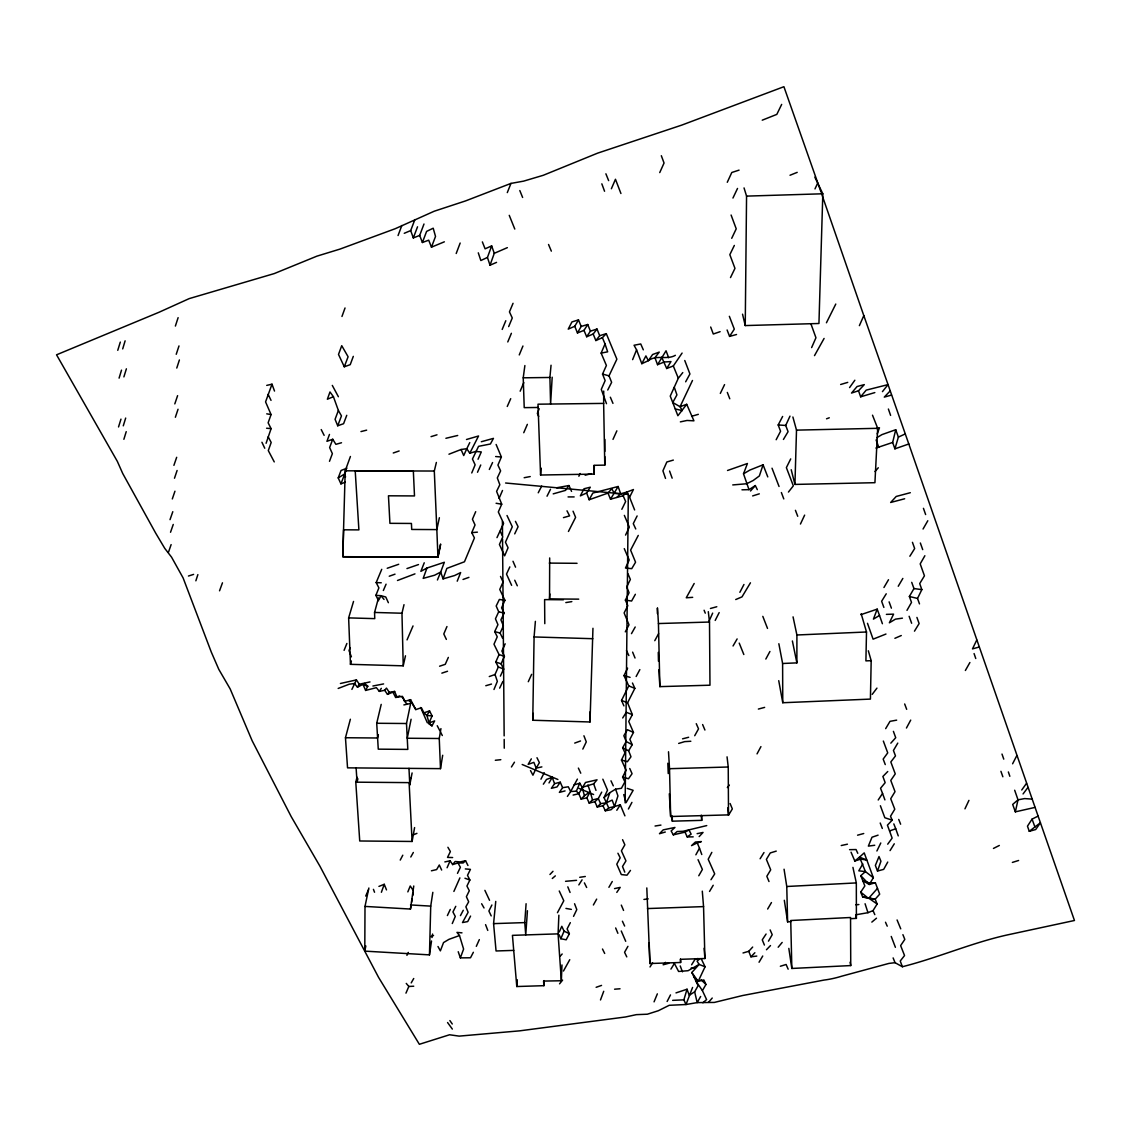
<?xml version="1.0" encoding="UTF-8"?>
<svg xmlns="http://www.w3.org/2000/svg" width="1131" height="1131" viewBox="0 0 1131 1131"><rect width="100%" height="100%" fill="white"/><g stroke="black" fill="none" stroke-linecap="round" stroke-linejoin="round"><path stroke-width="1.5" d="M778.849 643.737L782.61 663.487L796.888 662.879L796.903 634.986L793.057 616.862M431.533 940.992L429.469 954.875L364.79 951.129L365.002 906.412L368.876 888.005M603.728 391.086L603.643 403.399L538.003 404.191L540.576 475.02L594.157 474.101L593.973 465.308L604.774 465.124L604.816 456.556M604.845 451.425L604.901 439.45M814.829 177.171L822.817 193.783L818.943 323.494L745.244 325.572L746.559 196.115L744.042 187.916M592.955 628.285L590.014 721.974L532.758 720.249L534.086 636.951L535.387 621.357M625.146 802.854L628.313 494.431L505.599 483.008M365.002 906.412L410.454 909.055L413.762 885.997M594.157 474.101L594.326 465.548M590.014 721.974L590.212 711.625M868.325 650.763L871.181 660.66L870.418 699.099L782.765 702.733L778.736 680.664M861.186 613.765L866.502 631.989L865.908 660.886L871.181 660.66M429.469 954.875L430.727 906.115L432.834 892.331M350.426 456.486L345.209 470.807L342.792 556.749L437.951 557.23L440.694 544.223M872.51 415.19L877.698 428.31L874.927 482.697L794.937 484.421L796.507 430.133L792.888 417M558.87 915.219L558.078 933.867L512.442 935.351L516.782 986.529L543.912 985.681L543.559 981.072L561.358 980.761L561.966 964.955M543.912 985.681L544.181 980.605M527.428 910.738L525.745 934.927L524.756 922.599L526.099 903.726M578.719 599.147L549.539 598.921L549.878 593.959M549.539 598.921L549.68 557.951M516.782 986.529L517.291 979.743M532.758 720.249L533.295 713.364M540.576 475.02L541.212 468.177M552.182 377.203L550.599 404.036L549.906 377.471L551.051 365.228M513.714 950.393L496.057 950.973L493.583 923.631L495.746 901.421M538.13 407.471L524.219 407.641L523.229 377.811L524.883 365.553M432.042 937.528L432.565 934.05M350.37 719.245L345.464 737.737L347.542 767.85L440.496 768.642L442.688 755.268M410.454 909.055L411.02 905.705M411.599 902.354L412.165 899.004M412.744 895.639L413.31 892.288M440.496 768.642L439.252 738.501L440.934 728.618M357 777.195L355.784 782.171L359.729 840.983L412.108 841.464L414.596 827.567M355.784 782.171L409.111 782.624L409.804 784.872L412.094 772.94M410.539 778.057L409.224 784.872L412.108 841.464M411.104 719.259L407.245 738.246L439.252 738.501M364.79 951.129L365.836 945.94M381.204 704.387L376.722 723.275L378.263 749.16L407.81 749.401L406.496 723.515L410.383 704.74M439.379 517.729L436.835 529.591L437.951 557.23L342.877 556.678L343.584 529.803L358.895 529.888L355.219 470.991L413.352 471.259L414.497 495.929L388.456 495.802L389.926 523.328L411.43 523.455L411.712 529.464L436.835 529.591L434.304 471.033L436.368 462.452M820.993 192.044L783.91 86.705L681.739 125.117L597.606 153.152L543.276 175.291L523.582 181.144L510.972 183.406L465.463 200.95L434.233 211.214L395.214 228.716L339.964 249.103L316.934 256.143L274.225 273.589L189.202 298.612L159.004 312.269L56.55 354.809L117.341 461.377L122.713 473.479L155.64 533.054L164.773 548.394L171.559 557.159L183.123 577.955L211.285 652.064L218.806 669.368L230.173 688.92L252.142 740.734L291.134 816.483L320.002 866.332L378.56 977.354L419.361 1044.295L449.558 1034.766L459.158 1036.123L519.61 1030.85L625.471 1016.981L636.357 1014.648L647.356 1014.21L658.327 1010.732L669.213 1005.303L685.994 1004.526L697.191 1002.603L714.311 1002.434L742.586 995.534L823.962 980.082A67.012 40.617 -21.5 0 0 841.662 976.209L888.895 963.428L895.045 962.679L902.368 966.736C939.069 957.49 974.003 941.798 1010.973 934.149L1074.45 920.493L1035.077 807.393L1015.355 811.846L1018.013 799.829L1014.677 790.23M353.536 601.438L348.631 617.894L350.454 664.335L403.23 665.834L405.478 655.796M440.482 544.35L437.951 557.215M378.362 734.74L377.598 737.992L345.464 737.737M403.23 665.834L401.972 613.228L404.007 604.675M1035.077 807.393L908.801 443.988L894.904 448.837L892.656 442.447L895.724 429.723L881.911 434.629L876.836 437.697M357.891 778.778L357.057 782.185L356.109 767.921M348.631 617.894L374.757 618.629L374.559 612.451L378.503 597.875M350.454 664.335L351.402 660.985M692.568 987.448L685.994 1004.526L683.873 999.846L687.04 989.229L675.999 992.891M894.904 448.837L898.382 437.103L895.724 429.723M122.699 348.899L125.117 340.827M119.08 378.136L121.512 370.134M123.887 376.892L126.389 368.819M123.873 439.309L126.22 431.66M117.765 350.327L120.31 342.085M123.279 425.836L125.682 418.06M118.529 426.953L120.975 419.12M266.096 443.281L271.087 428.649L268.132 422.81L271.058 414.568L265.573 401.887L272.006 384.187L266.732 385.388M176.775 368.056L179.405 359.941M195.861 580.811L197.868 574.619M624.92 815.861L620.297 804.82L614.501 806.53L612.168 800.084L606.386 802.784L602.964 805.724L605.283 810.786L611.023 809.739L614.501 806.53L617.936 795.913L615.617 789.141L621.414 788.307L624.906 781.874L622.601 777.025L626.107 770.197L621.456 760.046L624.976 752.878L622.644 747.718L626.206 741.512L623.845 735.701L627.436 729.721L633.473 732.421L629.868 739.335L632.215 744.693L628.624 750.8L630.985 756.766L627.38 761.714L621.456 760.046M175.376 326.067L178.118 317.655M176.224 354.286L178.995 345.93M175.362 417.268L178.034 409.252M757.303 489.652L755.324 485.567L749.005 489.652L743.519 473.804L749.895 470.058L763.072 464.799L759.353 475.953L753.147 480.519L746.644 483.757L732.747 484.93M174.81 403.894L177.595 395.652M174.485 478.229L177.1 470.482M172.308 498.941L174.952 491.207M615.617 789.141L609.835 792.69L606.386 802.784L608.718 807.902L605.283 810.786M173.905 465.364L176.676 457.306M168.491 552.211L171.12 544.605M170.527 532.263L173.255 524.445M170.018 519.652L172.803 511.693M877.5 871.026L880.936 861.257L879.013 856.549L875.366 865.427L877.5 871.026L883.679 869.371L887.736 862.062M381.387 892.274L384.243 884.301L378.927 886.407M496.551 262.378L490.006 265.219L494.275 253.316L491.66 245.894L485.1 248.834L482.357 241.893M457.221 581.178L460.642 572.569L454.62 575.523L443.069 578.874L446.844 568.398L464.459 561.782L474.426 537.946L471.754 532.644L475.048 524.954L472.433 519.242L475.699 511.679M341.958 316.482L345.04 307.971M490.006 265.219L487.447 257.444L491.66 245.894M426.953 568.045L423.192 578.379L434.629 575.212L440.694 572.046L444.327 562.277L426.953 568.045L420.873 571.339L424.238 562.786M877.232 433.88L879.466 427.787L876.652 428.621M219.541 590.806L222.468 582.818M329.474 434.431L326.944 441.316L332.74 439.266L335.893 444.327L341.505 442.758M473.366 952.288L470.496 957.787L460.359 957.872L463.597 949.093L459.497 935.549L456.981 932.396L461.971 932.849M353.31 356.364L350.228 364.663L344.291 366.783L338.508 354.427L341.732 345.69L348.094 356.746L344.291 366.783M600.49 999.96L603.728 991.279M333.419 396.684L327.368 399.229L329.983 391.976L333.419 396.684L338.381 410.482L335.073 419.318L337.717 425.779L343.584 423.701L346.75 415.303M332.74 439.266L329.63 447.551L332.373 453.658L329.489 461.307M398.055 235.545L401.83 225.521M345.323 482.188L340.94 483.87L346.369 469.619M431.462 247.166L435.52 236.436L433.201 228.208L426.599 231.403L422.4 242.501L428.706 240.182L431.462 247.166L444.356 241.822M456.203 253.5L460.161 243.038M877.189 609.142L873.429 619.124L879.494 615.434L877.189 609.142L860.903 614.656M337.717 425.779L341.463 415.897L338.381 410.482M423.998 224.009L419.672 235.418L413.324 237.92L417.537 226.794M743.519 473.804L747.421 463.512L727.53 470.482M413.324 237.92L410.694 230.583L414.865 219.612M340.94 483.87L338.226 477.904L341.053 470.482L346.934 468.192M350.101 647.809L349.012 650.594L351.416 656.828M507.296 192.609L510.972 183.406M378.56 600.731L375.888 595.344L378.899 587.88L376.171 582.592L381.741 569.317M539.204 408.743L537.338 413.395L538.681 416.406M632.625 359.63L636.569 349.861L634.053 345.252L640.74 343.965L643.313 349.832M344.093 650.339L346.892 643.454M437.428 579.963L440.694 572.046L443.069 578.874M407.839 891.878L410.242 885.997L412.801 889.843M654.057 1001.854L657.351 993.852M502.192 329.432L505.797 320.737M519.256 354.922L522.946 346.015M493.978 689.5L497.343 681.371L495.025 674.514L498.319 666.951L495.774 662.017L499.054 654.58L493.978 644.218L497.258 636.795L494.699 631.593L497.937 624.665L495.449 618.813L498.7 611.772L496.184 606.004L499.379 599.444L504.921 600.321L501.57 607.842L504.157 613.115L500.92 619.845L503.394 625.839L500.1 633.077L502.659 638.336M471.754 472.956L475.133 464.813L472.447 459.045L478.554 446.335L490.402 444.002L493.441 438.376L481.311 441.74M508.667 326.605L512.272 317.981L509.445 311.887L513.05 303.306M507.777 341.944L511.382 333.306M413.027 625.938L407.047 639.877M453.884 891.44L459.893 877.882M520.161 391.199L523.794 382.631M606.485 403.682L601.282 389.361L605.142 380.596L602.526 374.078L606.4 365.483L601.141 353.112L605.028 343.951L602.399 337.66L606.287 333.645L616.876 359.177L609.015 375.845L611.631 382.32L607.743 390.011M570.321 922.656L567.112 928.89L569.374 933.697L566.179 939.79L560.835 938.73L564.058 931.138L561.81 926.303L559.237 931.986M496.113 444.469L501.386 456.995L497.923 465.095L500.623 470.878L497.315 477.932L499.831 484.732L496.594 491.377L501.726 504.186L498.319 511.975L503.592 523.328L496.976 537.635M446.957 626.546L443.79 633.968L446.363 639.397M452.273 923.532L455.284 916.463L452.923 911.954L455.765 906.327M576.358 791.177L579.779 783.189L582.154 787.36L584.43 795.673L581.136 799.108L578.789 793.722L576.358 791.177L570.674 791.53L567.409 796.408M523.752 432.721L527.357 424.351M405.958 993.145L408.828 986.458L406.255 983.405M383.352 590.509L386.081 584.176M611.376 188.75L615.462 179.278L620.933 193.514M365.723 896.063L368.508 889.63M499.068 498.418L502.503 490.472M351.897 689.401L356.421 679.901L359.29 684.227L369.993 681.936M423.941 712.855L429.54 710.904L432.099 715.895L429.045 722.907L431.971 725.876L434.643 720.914L429.045 722.907L426.938 715.527L423.941 712.855L421.382 707.723L415.798 709.589L411.938 703.157L408.842 700.683L410.595 699.651L415.798 709.589M447.084 867.76L450.124 860.79L452.64 864.579L457.984 862.953L463.116 862.967L465.562 860.733L467.951 865.498M811.62 347.599L815.946 337.759L811.012 324.088M500.369 676.126L503.62 669.071L501.104 663.812L504.426 656.291L501.881 651.046L505.175 643.822M478.045 459.257L481.297 451.933L475.727 451.439L469.761 453.248L466.806 448.696L469.775 442.603M507.254 406.467L510.717 398.678M859.376 325.643L863.815 315.62L821.474 193.429M477.508 472.263L480.746 464.997M448.343 657.408L445.261 664.321L439.591 666.216M680.367 421.877L687.012 420.463L693.939 420.831L686.701 404.304L677.879 415.741L670.245 396.104L678.317 378.235L682.771 372.58M578.874 476.264L580.118 473.493M708.812 621.739L712.657 613.115M659.741 172.591L664.053 163.02L661.324 155.71M476.307 946.35L479.332 939.607M613.002 439.379L616.862 430.84M528.29 681.71L531.641 674.33M783.43 439.45L788.067 431.674L785.706 425.454L789.989 416.137M727.275 182.289L731.799 172.492L739.066 170.131M509.827 566.914L506.504 574.096L511.636 585.349M692.483 380.468L680.056 406.708L682.318 410.624L675.306 408.941M814.984 188.919L817.671 183.137M601.72 792.124L598.285 798.543L594.906 801.709L597.225 807.011L600.618 803.646L606.386 802.784L604.053 797.595L607.517 790.145L602.837 779.188M489.327 469.464L492.565 462.537M627.606 668.138L623.987 675.589L628.737 685.895L621.541 700.442L623.916 705.885M379.154 599.458L380.935 595.684L385.756 596.984L388.371 602.696M800.451 524.035L804.636 515.128M514.718 533.874L518.097 526.707L515.439 521.349M406.92 955.356L408.305 952.429M625.556 535.09L629.331 527.103L624.354 515.383M447.395 915.559L450.294 909.409M964.955 808.835L968.942 800.38M731.715 238.302L736.224 228.83L731.093 215.031M732.945 198.052L737.525 188.439M582.833 749.09L586.282 741.879L583.921 735.772M573.544 916.364L576.796 909.593L574.562 903.74M499.662 688.115L502.871 681.456M457.49 873.372L460.402 867.321L457.984 862.953M976.746 640.089L972.49 648.897L979.234 647.017M720.32 393.418L724.561 384.611M876.893 850.993L880.78 842.991M730.499 277.576L734.966 268.372L729.834 254.673L734.344 245.427M781.677 104.391L776.813 114.387L762.237 120.183M465.336 868.919L470.439 869.371L467.499 875.352L469.888 880.017L466.933 886.054L469.308 890.733L466.382 896.713L468.686 901.789L465.873 906.793L468.121 912.293L462.508 922.557L467.711 921.581L470.567 916.082M621.838 509.303L625.641 501.528L623.139 495.731L627.055 491.999L633.431 489.539L629.571 497.23L634.618 509.954M919.489 603.897L917.524 598.44L921.85 589.619L919.701 583.596L924.451 575.82L920.196 563.874L924.875 555.731M835.781 304.055L826.436 322.773M790.71 458.903L786.37 467.626L793.34 485.821L788.448 492.056M491.886 905.012L488.889 911.02L491.207 915.898M633.473 732.421L628.737 721.465L632.356 714.636L627.592 702.775L634.844 688.355L632.469 683.025M625.302 631.861L628.992 624.821L624.128 612.931L627.818 605.693L625.386 600.109L629.09 592.686L626.659 587.017L630.377 579.482L627.931 573.657M547.022 496.212L550.514 489.256M637.121 515.948L633.275 523.625L635.749 528.969M540.957 779.202L544.223 772.713M715.202 620.438L719.175 612.592M577.39 779.103L570.674 791.53L568.299 786.794L562.616 787.671L559.378 792.379L565.062 790.922M557.456 912.689L563.789 900.757L559.251 891.002M667.12 1001.5L670.499 994.912M538.243 492.791L541.678 486.09M638.266 535.415L630.603 550.118L635.565 562.22L631.748 568.653L625.471 568.059L629.204 559.986L624.27 548.634M1012.598 763.793L1016.84 755.565M367.787 686.22L363.15 684.707L365.61 690.433L367.787 686.22L364.521 683.492L357.481 687.196L354.455 683.506L349.281 684.184L338.169 688.454M776.163 439.719L780.574 431.25L778.185 424.959L782.624 416.462M739.872 592.305L743.958 584.487M636.569 349.861L641.814 363.687L645.9 355.926L648.374 360.676C656.447 354.356 666.937 360.28 675.363 355.318M400.233 860.083L402.792 855.206M569.755 959.696L563.45 971.034M460.458 915.615L463.272 910.285M705.065 966.765L698.18 981.383L693.925 976.845L691.833 972.504L699.114 964.432L705.065 966.765L701.39 959.102M582.154 787.36L593.662 783.84L597.041 779.81L585.505 782.482L578.789 793.722L573.092 795.065M628.412 809.004L631.932 802.374M711.837 852.364L708.19 859.249L714.707 873.895L710.975 879.72M636.145 676.508L639.849 669.609M568.441 531.471L575.608 517.362L573.049 511.212M757.035 753.882L760.937 746.616M906.44 728.025L910.709 720.108M765.828 659.048L769.928 651.47M654.778 640.683L658.581 633.699M695.862 854.81L699.481 848.193L697.276 842.92L691.536 845.635L695.395 842.03L701.361 841.577L697.276 842.92M586.636 492.975L580.359 495.873L584.006 488.762L590.283 487.207L586.636 492.975L589.166 499.746L592.842 493.045L618.12 486.5L620.679 493.795L616.819 497.442L610.514 499.195L607.983 493.088L611.772 488.705L614.303 493.399L620.679 493.795L627.055 491.999L629.571 497.23M685.655 381.797L689.938 373.979L684.764 360.506M469.761 453.248L478.554 435.986L466.481 439.507M618.12 486.5L610.514 499.195M814.504 355.629L824.089 338.438M694.717 735.716L698.534 728.845L696.258 723.684M635.368 594.284L631.607 601.028L625.386 600.109M593.379 904.984L596.673 899.117M429.54 710.904L426.938 715.527L432.099 715.895M410.793 857.001L413.338 852.477M631.48 633.643L635.212 626.998M687.04 989.229L689.231 995.308L694.646 991.816L698.11 985.681L693.925 976.845M627.931 946.336L624.566 952.288L626.772 956.883M700.655 996.468L697.191 1002.603L694.646 991.816M641.814 363.687L648.374 360.676L652.601 354.526L659.26 352.094L654.934 357.665L657.549 364.691L666.046 350.794L668.661 357.721M965.379 670.485L969.903 662.512M581.136 799.108L586.848 797.793L590.226 791.856L587.908 784.942M906.977 610.358L911.515 602.399L909.366 596.489L913.961 588.572L911.727 582.352M923.052 529.025L927.802 520.741M581.193 326.435L578.492 319.917L574.774 326.265L577.446 332.952L581.193 326.435L587.738 324.498L590.424 331.157L586.664 336.755L583.992 330.365L587.738 324.498M531.33 758.859L528.163 764.372L533.86 762.351L536.221 768.119L532.941 775.173L530.496 770.579M411.203 982.91L413.734 978.499M698.774 875.762L702.393 869.47L698.039 859.673M733.044 645.985L737.129 638.93M608.902 887.326L612.267 881.501M702.888 1002.773L706.606 999.592L702.408 990.615L705.942 984.493L703.835 979.941L698.18 981.383L691.833 972.504M768.472 941.162L772.219 934.687L770.14 929.922M862.812 863.914L858.797 870.828L865.427 871.591L873.358 877.741L869.244 884.484L862.755 880.582L860.776 875.691L865.427 871.591L859.532 857.114L864.211 852.887L873.358 877.741M549.002 782.935L552.239 777.379L554.558 783.656L551.363 788.321L557.032 786.936L560.255 782.185L562.616 787.671M883.947 587.512L888.499 579.722M767.652 909.027L771.455 902.552M898.24 586.254L902.849 578.422M897.774 743.109L893.433 750.475L895.498 755.918L890.818 761.955L895.257 773.887L890.776 780.432L895.017 791.658L890.719 798.74L894.777 809.216L890.507 816.257L892.189 820.173L887.439 825.149L892.133 838.113L887.708 844.178M709.533 891.454L713.209 885.276M885.672 728.633L890.012 721.338L896.657 720.15M759.042 962.241L762.746 956.006M728.491 815.295L732.337 808.905L730.103 803.533M357.481 687.196L359.29 684.227M650.028 966.963L652.587 962.764M914.47 631.169L919.121 623.563L916.916 617.413M661.734 357.311L666.696 368.508L670.966 361.567L664.137 362.019L657.549 364.691M670.937 969.097L674.401 963.442L678.6 971.458L688.086 970.709L699.114 964.432L697.092 961.138L699.594 958.975M682.092 353.07L673.313 365.977L666.696 368.508M886.237 593.803L881.629 601.268L883.877 607.404M890.055 850.611L894.282 843.797M855.672 914.823L867.958 912.689L873.033 910.611L877.133 904.008L875.182 899.187L862.684 896.996L860.705 892.133L864.847 885.955L862.755 880.582L869.781 883.141L875.352 882.745L879.678 894.154L875.182 899.187L862.684 896.996M909.861 556.24L914.668 548.549L912.448 542.329M760.103 858.768L763.99 852.548M691.606 964.8L695.155 959.145L698.011 958.523M511.438 766.974L514.464 762.195M622.7 717.973L626.305 712.304L632.356 714.636M578.832 884.909L582.069 879.833M616.805 810.277L620.297 804.82M365.61 690.433L376.383 687.648L379.323 691.394L381.303 688.341M727.106 329.998L729.58 336.402L734.302 329.149L729.354 316.312M1038.018 816.13L1032.066 819.127L1027.471 826.167L1029.281 831.313L1035.699 829.532L1040.407 822.76L1029.281 831.313M766.083 934.036L762.266 939.833L764.4 945.049M878.207 799.985L882.548 793.439L880.54 788.279L885.163 782.652L882.887 776.474L887.75 771.512M543.347 784.179L546.513 779.429L552.239 777.379M694.18 583.483L686.248 597.79L692.681 597.338M750.447 582.804L742.007 596.871L735.73 599.543M616.791 892.401L620.184 887.383L614.543 888.613M571.565 491.391L568.978 485.538L565.514 490.387L553.2 493.865M849.579 387.58L854.852 380.228M1021.745 789.989L1026.538 783.302M630.476 870.403L627.012 875.182L621.315 874.574L616.777 864.197L620.198 857.807L617.922 853.241M1023.06 793.948L1027.923 787.487M872.213 694.363L876.949 688.115M593.195 334.013L597.012 329.036L599.684 335.709L595.853 340.558L593.195 334.013L586.664 336.755M727.346 787.586L729.354 785.055M882.449 391.637L888.047 384.611L863.815 315.62M452.64 864.579L455.143 861.511L460.232 861.921L465.562 860.733M559.548 983.843L562.588 980.125M379.323 691.394L384.667 690.278L386.463 688.115L389.29 692.313L394.62 691.437L397.052 697.304L402.424 696.357L405.054 701.333L410.595 699.651M858.514 390.76L851.516 393.065L857.086 386.533L864.296 384.611L858.514 390.76L860.649 396.811L866.205 390.124L888.047 384.611L908.801 443.988M778.17 947.227L782.171 942.434M708.557 1002.335L712.233 998.037M877.5 888.372L868.537 898.424L860.705 892.133M875.012 471.542L878.292 467.753M384.667 690.278L387.495 694.363L389.29 692.313M750.503 491.01L755.324 485.567M890.832 743.152L895.724 737.709L893.405 731.361M560.156 956.218L562.178 953.998M743.025 952.981L748.764 951.298L752.681 947.057M699.156 836.601L703.044 832.444L697.12 833.66M890.21 390.888L884.286 397.108L891.468 395.101M549.949 874.489L552.988 871.294M766.465 949.743L770.494 945.558M665.523 962.34L663.162 964.785L668.732 963.273M748.764 951.298L750.927 956.812L754.872 952.74M586.848 797.793L589.18 803.095L592.517 799.928L598.285 798.543L600.618 803.646M552.296 878.49L555.321 875.875M665.282 832.034L659.472 833.717L663.19 829.885L674.938 827.454L671.135 830.946L673.313 834.834L677.116 831.539L683.067 831.285L706.734 825.588M604.053 797.595L609.835 792.69M871.831 922.104L876.483 918.202M854.81 860.988L859.532 857.114L866.714 860.027L860.861 859.122L854.81 860.988L851.049 852.194M685.004 832.147L687.21 836.912L691.14 834.113L688.977 829.97L685.004 832.147L673.313 834.834M584.43 795.673L590.226 791.856L592.517 799.928M338.226 477.904L344.701 473.917L345.535 476.999M387.495 694.363L394.62 691.437M993.456 848.434L999.323 845.479M494.275 253.316L507.352 247.647M487.447 257.444L480.845 260.526L478.286 252.821M898.382 437.103L905.04 434.021M414.964 573.869L397.49 580.486M595.853 340.558L602.399 337.66M574.774 326.265L568.229 329.121L571.947 321.911L578.492 319.917M403.88 704.924L411.938 703.157M885.969 634.039L873.09 639.171L867.491 623.308M894.89 638.308L901.28 635.537M459.497 935.549L448.965 939.338L443.536 942.575L440.369 950.86L437.98 946.506M404.262 233.297L410.694 230.583M387.212 568.271L398.706 564.284M412.829 835.06L416.929 833.349M430.897 936.595L433.541 935.521M461.052 449.502L463.71 455.539L466.806 448.696L461.052 449.502L448.95 454.21M790.018 175.248L797.199 172.364M577.446 332.952L583.992 330.365M589.166 499.746L607.983 493.088M406.948 568.568L418.498 564.567M910.314 492.706L896.219 496.452L890.663 502.475L904.659 498.771M393.037 692.398L395.624 697.431L399.809 695.876M826.535 418.795L829.277 417.791M875.931 448.06L892.656 442.447M574.718 743.081L580.528 740.975M686.701 404.304L680.056 406.708L672.775 402.509L676.932 394.875L674.288 387.283M463.017 579.468L468.913 577.361M389.248 576.216L395.016 574.166M489.271 676.55L495.025 674.514M860.649 396.811L874.828 392.584M596.136 987.306L601.551 985.412M393.263 452.994L399.144 450.972M889.602 830.903L895.738 828.797L898.254 835.88M720.122 331.68L713.293 334.013L710.692 327.029M878.094 835.145L872.001 837.223L868.354 846.115L874.73 845.267M441.853 673.143L447.537 671.249M590.424 331.157L597.012 329.036M188.439 576.032L193.613 574.392M752.652 495.915L759.297 493.837M599.684 335.709L606.287 333.645M1012.372 862.416L1018.607 860.479M776.248 851.106L770.268 852.944L766.38 859.376L770.706 869.838L766.832 876.285L768.995 881.53M780.362 966.256L786.116 964.489L788.151 969.182M431.052 436.637L437.004 434.813M457.702 435.477L445.897 438.291M678.671 743.435L684.679 741.625L690.829 741.257M840.644 384.498L847.741 382.377M574.039 784.9L579.779 783.189M691.649 416.293L698.336 414.328M673.341 460.091L666.838 461.985L662.922 470.835L665.523 478.413M485.793 685.725L491.504 684.071M563.45 517.63L569.586 515.877L566.999 510.83M356.421 679.901L340.417 683.492M875.352 882.745L869.244 884.484L860.776 875.691M710.438 608.478L716.8 606.739M729.58 336.402L736.535 334.507M857.567 835.187L863.731 833.519M616.819 497.442L623.139 495.731M758.364 709.066L764.641 707.384M554.558 783.656L560.255 782.185M682.573 738.826L688.638 737.271M360.973 431.575L366.642 430.148M585.137 475.218L591.428 473.635M383.607 683.916L372.905 686.008M589.18 803.095L594.906 801.709M608.718 807.902L614.501 806.53M431.42 870.799L436.651 869.569L439.295 865.003L441.655 870.036M597.225 807.011L602.964 805.724M541.876 766.889L536.221 768.119L539.402 762.662L536.985 757.713M841.238 845.536L847.43 844.193M444.851 861.907L450.124 860.79M601.141 353.112L607.658 351.826L605.028 343.951M568.978 485.538L556.664 487.772M524.162 477.72L530.227 476.561M565.557 881.303L576.541 880.328M565.839 602.583L571.819 601.621M655.061 826.026L660.942 825.093M579.722 877.303L585.293 876.483M902.425 618.162L895.455 619.152L889.362 622.785L893.589 614.147L886.393 614.373M643.935 899.442L648.204 898.848M750.927 956.812L756.78 956.077M672.662 1000.355L683.873 999.846M495.321 760.272L500.821 759.693M395.624 697.431L397.052 697.304M471.754 532.644L477.409 532.15M691.154 968.023L695.409 967.698M614.585 989.201L620.028 988.777M855.757 904.758L858.881 904.546M784.066 869.216L786.766 886.492L856.323 882.915L856.393 918.386L850.554 918.683L850.738 965.577L791.841 968.461L788.83 948.4M784.32 900.29L787.614 921.85L790.767 921.694L790.739 920.507L850.54 917.495L850.554 918.683M408.828 986.458L413.72 986.218M796.903 634.986L866.502 631.989M647.498 908.561L703.553 906.61L704.91 958.508L680.537 959.314L680.636 962.495L649.901 963.527L646.805 887.934M493.583 923.631L524.756 922.599M746.559 196.115L822.817 193.783M657.563 608.04L658.44 623.549L709.505 622.036L709.971 685.202L659.854 686.63L658.921 669.693M668.506 751.762L669.524 768.698L728.237 767.002L728.505 814.885L670.641 816.511L669.312 793.778M672.026 815.96L672.337 821.177L701.729 820.357L701.658 815.635M796.507 430.133L877.698 428.31M741.964 489.808L749.005 489.652M849.565 849.664L856.054 849.551L857.779 853.311M523.229 377.811L549.906 377.471M687.21 836.912L693.176 836.869M568.059 496.919L574.152 496.919M345.209 470.807L434.304 471.033M549.298 563.097L577.05 563.309M563.379 599.769L544.605 599.614L544.789 623.662M376.722 723.275L406.496 723.515M374.559 612.451L401.972 613.228M452.626 857.552L447.523 857.411L450.392 851.572L447.904 847.289M534.086 636.951L592.771 638.704M376.171 582.592L381.26 582.79M410.525 904.941L430.727 906.115M778.185 424.959L785.706 425.454M375.888 595.344L380.935 595.684L384.045 599.444M1032.038 799.108L1024.658 798.585L1018.013 799.829L1012.683 804.438L1015.355 811.846M495.661 456.542L501.386 456.995M266.605 428.225L271.087 428.649M913.961 588.572L921.85 589.619M496.099 503.267L501.726 504.186M266.746 413.833L271.058 414.568M565.952 908.419L571.353 909.381M909.366 596.489L917.524 598.44M498.7 611.772L504.157 613.115M602.526 374.078L609.015 375.845M494.699 631.593L500.1 633.077M623.987 675.589L630.08 677.356M622.601 777.025L628.497 778.764L632.073 773.689L629.741 768.5M499.054 654.58L504.426 656.291M627.238 788.392L633.148 790.315L626.093 802.642L623.732 794.598M892.189 820.173L884.838 817.741L880.385 805.739M495.774 662.017L501.104 663.812M464.954 878.236L469.888 880.017M621.541 700.442L627.592 702.775M498.319 666.951L503.62 669.071M628.737 685.895L634.844 688.355M522.183 764.499L557.894 779.499M579.001 788.378L593.605 794.513M564.058 931.138L569.374 933.697M622.644 747.718L628.624 750.8M626.206 741.512L632.215 744.693M428.493 723.557L431.971 725.876M869.456 898.678L877.133 904.008M401.844 696.611L405.054 701.333M700.98 979.644L705.942 984.493M447.565 1022.523L452.343 1029.083M403.781 700.343L406.693 703.694M449.884 1020.586L452.273 1023.993M696.017 981.213L702.408 990.615M338.381 396.727L332.302 385.402M481.636 903.754L484.026 907.967M274.253 461.9L268.287 450.576L271.186 442.49L268.188 436.792M437.23 725.72L439.775 730.612M420.661 707.511L427.334 722.78M440.411 731.842L442.32 735.532M321.232 429.568L324.13 435.35M602.484 949.022L604.689 953.447M584.388 882.887L586.664 887.482M504.921 600.321L499.761 589.449L503.097 581.956L500.51 576.428M626.475 650.594L628.864 655.542M268.118 394.323L271.03 400.374M489.539 900.304L484.888 890.351M261.925 442.263L264.739 448.229M578.379 768.09L580.754 773.194M500.185 531.188L502.8 536.857L499.421 544.492L504.638 555.83L508.073 547.757L505.458 542.187L512.286 526.763L507.013 515.51M610.98 780.814L613.299 785.847M514.746 580.231L517.305 585.801M622.403 921.214L624.637 926.049M625.712 941.303L621.258 930.997M622.573 839.697L624.863 844.8L621.4 850.823L625.952 860.875L622.502 866.487L624.779 872.128M873.033 910.611L874.814 914.64M885.502 922.232L887.227 926.176M897.081 919.97L900.743 928.848M512.993 561.273L515.552 567.182M739.222 643.115L743.83 654.524M610.358 397.221L612.96 403.371M621.315 905.111L623.563 910.427M767.511 628.412L762.817 616.367M509.247 215.328L514.789 229.056M702.62 724.547L704.924 730.032M559.152 934.743L560.835 938.73M548.549 244.48L551.334 251.139M678.317 378.235L673.313 365.977M615.66 927.957L617.879 933.301M632.625 652.135L635.028 658.016M704.09 610.245L705.277 613.158M519.808 190.545L522.621 197.458M605.891 173.792L608.634 180.621M893.122 957.915L895.045 962.679M567.804 886.86L570.066 892.444M384.243 884.301L386.505 889.899M902.906 934.658L904.814 939.394L900.629 945.615L904.546 955.539L900.234 961.011L902.368 966.736M898.735 819.438L900.629 824.202M893.815 823.891L895.738 828.797M891.242 936.44L895.399 947.326M772.021 468.206L779.047 486.486M763.072 464.799L767.779 476.914M727.318 392.429L729.778 398.776M419.672 235.418L422.4 242.501M373.442 889.362L374.545 892.246M795.432 510.321L797.723 516.273M880.215 823.015L882.307 828.443M485.567 924.649L487.772 930.403M885.262 764.584L883.17 759.085L887.736 752.85L883.339 741.059M781.38 492.536L783.783 498.912M680.226 965.945L682.445 971.826M904.673 703.977L906.68 709.335M601.833 183.83L604.562 191.252M1032.066 819.127L1034.95 827.044M876.101 439.945L878.815 447.409M889.107 601.862L891.398 608.167M882.548 793.439L884.909 799.9M272.006 384.187L274.508 391.057M699.481 848.193L701.785 854.527M909.126 616.282L911.643 623.266M669.58 471.047L672.153 478.173M920.351 542.993L922.712 549.624M1000.921 771.314L1002.858 776.771M879.494 615.434L882.406 623.718M593.662 783.84L595.98 790.385M923.447 508.328L925.639 514.563M888.386 409.026L890.606 415.388M1001.995 754.066L1003.763 759.127M458.225 951.722L460.359 957.872M1008.357 771.936L1009.842 776.29M974.074 653.577L975.756 658.511M865.074 903.74L867.958 912.689M791.219 469.733L794.937 484.421M742.544 314.192L745.244 325.572M852.93 867.392L856.323 882.915M855.7 915.078L856.393 918.386M792.379 640.966L796.888 662.879M850.074 962.227L850.738 965.577M727.049 756.837L728.237 767.002M708.303 611.673L709.505 622.036M727.728 807.887L728.505 814.885M701.277 815.154L701.729 820.357M702.294 891.157L703.553 906.61M704.104 948.287L704.91 958.508M558.078 933.867L561.358 980.761M680.424 959.046L680.636 962.495M408.97 768.373L409.804 784.872M667.827 763.241L668.237 773.562M649.194 942.787L649.901 963.527M786.766 886.492L787.614 921.85M790.767 921.694L791.841 968.461M672.224 816.469L672.337 821.177M669.524 768.698L670.641 816.511M658.44 623.549L659.854 686.63M657.267 608.266L657.394 613.553M658.27 652.403L658.468 661.225M603.643 403.399L604.774 465.124M502.418 521.363L502.532 535.43M502.56 538.95L504.157 735.885M504.186 739.405L504.256 748.199M782.61 663.487L782.765 702.733"/></g></svg>
